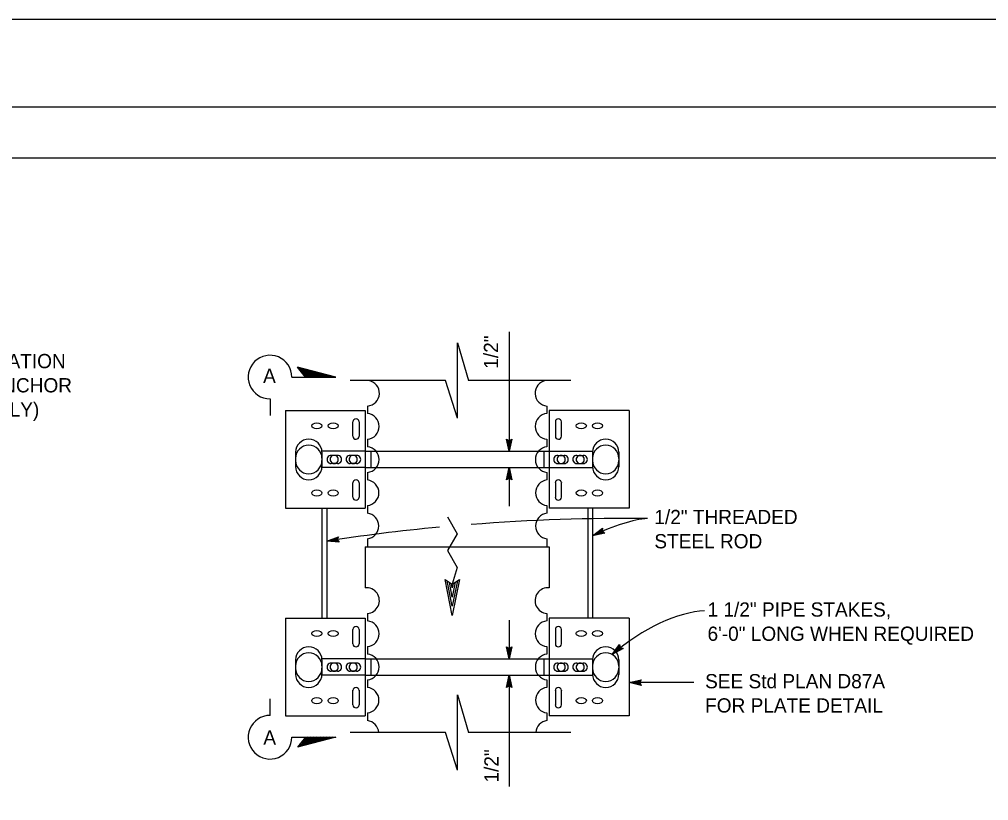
# Model space of a CAD drawing. Extents: x -894 to 866, y -472 to 714.
# Drawn here: x 103.4 to 579.8, y 329.6 to 713.6 of the extents above; entities that cross this region are included whole.
import ezdxf

# ---------------------------------------------------------------- set-up
doc = ezdxf.new("R2010")
doc.units = 0
for name, color, linetype in [('22 Misc Cnst Det', 7, 'Continuous'), ('37 Drain Anno', 7, 'Continuous'), ('56 Stage 3 Anno', 7, 'Continuous'), ('57 Undefined', 7, 'Continuous'), ('60 Nongeo Data', 7, 'Continuous'), ('border_PLOTTING-ELEMENTS', 7, 'Continuous'), ('border_rw_22x34_Cut_Lines', 7, 'Continuous'), ('border_SHEET', 7, 'Continuous')]:
    doc.layers.add(name, color=color, linetype=linetype)

msp = doc.modelspace()

# ---------------------------------------------------------------- linework, layer by layer
at = {"layer": '22 Misc Cnst Det'}
for p, q in [((259.04, 537.75), (240.09, 542.58)), ((244, 537.75), (240.09, 542.58)), ((257.48, 537.75), (240.49, 542.08)), ((255.92, 537.75), (240.9, 541.58)), ((254.36, 537.75), (241.31, 541.08)), ((252.81, 537.75), (241.71, 540.58)), ((251.25, 537.75), (242.12, 540.08)), ((249.69, 537.75), (242.52, 539.58)), ((248.13, 537.75), (242.93, 539.08)), ((246.57, 537.75), (243.33, 538.58)), ((237.33, 537.75), (259.04, 537.75)), ((245.01, 537.75), (243.74, 538.08)), ((226.62, 527.04), (226.62, 518.89)), ((226.62, 371.44), (226.62, 379.6)), ((237.33, 360.73), (259.04, 360.73)), ((259.04, 360.73), (240.09, 355.9)), ((244, 360.73), (240.09, 355.9)), ((257.48, 360.73), (240.49, 356.4)), ((255.92, 360.73), (240.9, 356.9)), ((254.36, 360.73), (241.31, 357.4)), ((252.81, 360.73), (241.71, 357.9)), ((251.25, 360.73), (242.12, 358.4)), ((249.69, 360.73), (242.52, 358.9)), ((248.13, 360.73), (242.93, 359.4)), ((246.57, 360.73), (243.33, 359.9)), ((245.01, 360.73), (243.74, 360.4))]:
    msp.add_line(p, q, dxfattribs=at)
for centre, start, end in [((226.62, 537.75), 0, 270.0005), ((226.62, 360.73), 89.9995, 360)]:
    msp.add_arc(centre, 10.72, start, end, dxfattribs=at)
at = {"layer": '37 Drain Anno'}
for p, q in [((312.69, 438.3), (316.23, 435.94)), ((312.69, 438.3), (312.69, 438.3)), ((316.23, 420.58), (312.69, 438.3)), ((316.23, 435.94), (319.77, 438.3)), ((319.77, 438.3), (316.23, 420.58)), ((316.23, 425.1), (313.74, 437.56)), ((316.23, 429.62), (314.78, 436.89)), ((316.23, 434.13), (315.83, 436.15)), ((318.73, 437.61), (316.23, 425.1)), ((317.69, 436.91), (316.23, 429.62)), ((316.65, 436.22), (316.23, 434.13)), ((316.23, 435.94), (316.23, 435.94)), ((316.23, 420.58), (316.23, 420.58))]:
    msp.add_line(p, q, dxfattribs=at)
msp.add_lwpolyline([(313.87, 469.01), (318.59, 460.74), (313.87, 452.47), (318.59, 444.21), (316.23, 435.94)], dxfattribs=at)
at = {"layer": '56 Stage 3 Anno'}
for p, q in [((344.19, 560.04), (344.19, 501.28)), ((344.19, 501.28), (342.86, 507.28)), ((342.86, 507.28), (342.86, 507.28)), ((342.86, 507.28), (344.19, 506.48)), ((344.19, 502.67), (343.22, 507.04)), ((344.2, 504.04), (343.57, 506.86)), ((344.2, 505.42), (343.93, 506.63)), ((344.19, 506.48), (345.53, 507.28)), ((345.53, 507.28), (344.19, 501.28)), ((345.18, 507.06), (344.2, 502.66)), ((344.82, 506.83), (344.2, 504.04)), ((344.47, 506.65), (344.2, 505.42)), ((345.53, 507.28), (345.53, 507.28)), ((344.19, 501.28), (344.19, 501.28)), ((342.85, 487.28), (344.19, 493.28)), ((343.21, 487.49), (344.19, 491.9)), ((344.19, 493.28), (344.19, 474.29)), ((344.19, 493.28), (344.19, 493.28)), ((344.19, 493.28), (345.52, 487.28)), ((344.2, 491.89), (345.17, 487.51)), ((344.19, 488.08), (342.85, 487.28)), ((342.85, 487.28), (342.85, 487.28)), ((343.57, 487.73), (344.19, 490.51)), ((343.92, 487.9), (344.19, 489.13)), ((344.19, 490.51), (344.82, 487.69)), ((344.19, 489.13), (344.46, 487.92)), ((345.52, 487.28), (344.19, 488.08)), ((345.52, 487.28), (345.52, 487.28)), ((385.13, 459.74), (390, 463.5)), ((386.39, 460.34), (389.94, 463.08)), ((387.63, 460.92), (389.92, 462.69)), ((388.88, 461.5), (389.86, 462.26)), ((390, 463.5), (389.84, 461.96)), ((390, 463.5), (390, 463.5)), ((254.48, 457.04), (260.2, 459.3)), ((255.86, 457.26), (260.02, 458.91)), ((257.21, 457.47), (259.9, 458.54)), ((260.06, 457.3), (257.21, 457.47)), ((258.58, 457.69), (259.73, 458.15)), ((259.83, 457.61), (258.58, 457.69)), ((260.2, 459.3), (259.62, 457.86)), ((259.62, 457.86), (260.62, 456.66)), ((260.2, 459.3), (260.2, 459.3)), ((391.13, 461.08), (385.13, 459.74)), ((385.13, 459.74), (385.13, 459.74)), ((390.79, 461.31), (386.38, 460.33)), ((390.42, 461.54), (387.63, 460.92)), ((390.11, 461.78), (388.88, 461.5)), ((389.84, 461.96), (391.13, 461.08)), ((391.13, 461.08), (391.13, 461.08)), ((260.62, 456.66), (254.48, 457.04)), ((254.48, 457.04), (254.48, 457.04)), ((260.35, 456.98), (255.85, 457.25)), ((260.62, 456.66), (260.62, 456.66)), ((344.19, 418.29), (344.19, 399.21)), ((344.19, 399.21), (342.86, 405.21)), ((342.86, 405.21), (342.86, 405.21)), ((342.86, 405.21), (344.19, 404.41)), ((344.19, 400.6), (343.22, 404.97)), ((344.19, 404.41), (345.53, 405.21)), ((345.53, 405.21), (344.19, 399.21)), ((345.18, 404.99), (344.2, 400.59)), ((345.53, 405.21), (345.53, 405.21)), ((394.72, 401.41), (398.44, 406.3)), ((395.78, 402.31), (398.49, 405.87)), ((396.83, 403.19), (398.58, 405.5)), ((397.88, 404.08), (398.63, 405.07)), ((398.44, 406.3), (398.44, 406.3)), ((398.44, 406.3), (398.68, 404.77)), ((344.2, 401.97), (343.57, 404.8)), ((344.2, 403.35), (343.93, 404.56)), ((344.82, 404.76), (344.2, 401.97)), ((344.47, 404.58), (344.2, 403.35)), ((400.16, 404.26), (394.72, 401.41)), ((394.72, 401.41), (394.72, 401.41)), ((399.77, 404.39), (395.77, 402.3)), ((399.35, 404.52), (396.83, 403.19)), ((399, 404.67), (397.88, 404.08)), ((398.68, 404.77), (400.16, 404.26)), ((400.16, 404.26), (400.16, 404.26)), ((344.19, 399.21), (344.19, 399.21)), ((342.85, 385.21), (344.19, 391.21)), ((344.19, 391.21), (344.19, 336.47)), ((344.19, 391.21), (344.19, 391.21)), ((344.19, 391.21), (345.52, 385.21)), ((344.19, 386.01), (342.85, 385.21)), ((343.21, 385.43), (344.19, 389.83)), ((343.57, 385.66), (344.19, 388.45)), ((343.92, 385.84), (344.19, 387.07)), ((344.19, 388.45), (344.82, 385.62)), ((344.19, 387.07), (344.46, 385.86)), ((345.52, 385.21), (344.19, 386.01)), ((344.2, 389.82), (345.17, 385.44)), ((403.11, 387.57), (409.11, 388.9)), ((434.92, 387.57), (403.11, 387.57)), ((409.11, 386.23), (403.11, 387.57)), ((403.11, 387.57), (403.11, 387.57)), ((408.89, 386.59), (404.49, 387.57)), ((404.5, 387.58), (408.87, 388.54)), ((405.87, 387.57), (408.7, 388.2)), ((408.66, 386.95), (405.87, 387.57)), ((407.25, 387.57), (408.46, 387.84)), ((408.48, 387.29), (407.25, 387.57)), ((409.11, 388.9), (408.31, 387.57)), ((408.31, 387.57), (409.11, 386.23)), ((409.11, 388.9), (409.11, 388.9)), ((409.11, 386.23), (409.11, 386.23)), ((342.85, 385.21), (342.85, 385.21)), ((345.52, 385.21), (345.52, 385.21))]:
    msp.add_line(p, q, dxfattribs=at)
for centre, major_axis, ratio, start_param, end_param in [((354.19, 430.23), (-195.65, -9.97), 0.18786, 4.401876, 4.84993), ((366.84, 423.64), (-57.78, -41.07), 0.307853, 3.623306, 4.182459), ((354.19, 430.23), (-195.65, -9.97), 0.18786, 4.931182, 5.237517), ((412.5, 382.87), (-42.42, -34.67), 0.467836, 3.689832, 4.749652)]:
    msp.add_ellipse(centre, major_axis=major_axis, ratio=ratio, start_param=start_param, end_param=end_param, dxfattribs=at)
at = {"layer": '60 Nongeo Data'}
for p, q in [((318.83, 517.51), (318.83, 554.59)), ((318.83, 554.59), (324.19, 536.08)), ((312.8, 536.08), (265.98, 536.08)), ((318.83, 517.51), (312.8, 536.08)), ((374.46, 536.08), (324.19, 536.08)), ((234.15, 521.28), (234.15, 473.28)), ((234.15, 521.28), (273.42, 521.28)), ((273.42, 521.28), (273.42, 473.28)), ((274.5, 523.51), (274.5, 519.82)), ((362.75, 523.51), (362.75, 519.82)), ((363.83, 521.28), (363.83, 473.28)), ((403.11, 521.28), (363.83, 521.28)), ((403.11, 521.28), (403.11, 473.28)), ((267.39, 508.64), (267.39, 515.82)), ((267.39, 515.82), (267.39, 515.77)), ((270.38, 515.82), (270.38, 508.59)), ((366.87, 515.82), (366.87, 508.59)), ((369.87, 508.64), (369.87, 515.82)), ((369.87, 515.82), (369.87, 515.77)), ((274.5, 507.19), (274.5, 503.5)), ((362.75, 507.19), (362.75, 503.5)), ((239.15, 500.83), (239.15, 493.57)), ((273.42, 501.28), (252.14, 501.28)), ((252.15, 500.81), (252.15, 493.54)), ((273.23, 501.29), (294.59, 501.29)), ((273.42, 501.28), (363.83, 501.28)), ((276.09, 501.28), (276.09, 493.28)), ((361.16, 501.28), (361.16, 493.28)), ((363.83, 501.28), (385.11, 501.28)), ((385.11, 500.81), (385.11, 493.54)), ((398.11, 500.83), (398.11, 493.57)), ((259.83, 499.28), (256.65, 499.28)), ((269.18, 499.28), (266.01, 499.28)), ((368.07, 499.28), (371.25, 499.28)), ((377.43, 499.28), (380.6, 499.28)), ((273.42, 493.28), (252.14, 493.28)), ((259.78, 495.28), (256.71, 495.28)), ((269.14, 495.28), (266.07, 495.28)), ((273.42, 493.28), (363.83, 493.28)), ((274.5, 490.88), (274.5, 487.18)), ((362.75, 490.88), (362.75, 487.18)), ((363.83, 493.28), (385.11, 493.28)), ((368.11, 495.28), (371.18, 495.28)), ((377.47, 495.28), (380.54, 495.28)), ((267.4, 478.67), (267.4, 485.86)), ((267.4, 485.86), (267.4, 485.81)), ((270.4, 485.86), (270.4, 478.62)), ((366.86, 485.86), (366.86, 478.62)), ((369.85, 478.67), (369.85, 485.86)), ((369.85, 485.86), (369.85, 485.81)), ((234.15, 473.28), (273.42, 473.28)), ((252.12, 473.28), (252.12, 419.21)), ((254.48, 473.28), (254.48, 419.21)), ((274.5, 474.58), (274.5, 470.85)), ((362.75, 474.58), (362.75, 470.85)), ((403.11, 473.28), (363.83, 473.28)), ((382.77, 473.28), (382.77, 419.21)), ((385.13, 473.28), (385.13, 419.21)), ((274.5, 458.27), (274.5, 454.25)), ((362.75, 458.27), (362.75, 454.25)), ((273.42, 454.25), (363.83, 454.25)), ((273.42, 454.25), (273.42, 434.2)), ((363.83, 454.25), (363.83, 434.2)), ((274.5, 421.57), (274.5, 417.85)), ((274.5, 421.57), (274.5, 417.89)), ((362.75, 421.57), (362.75, 417.89)), ((234.15, 419.21), (234.15, 371.21)), ((234.15, 419.21), (273.42, 419.21)), ((273.42, 419.21), (273.42, 371.21)), ((363.83, 419.21), (363.83, 371.21)), ((403.11, 419.21), (363.83, 419.21)), ((403.11, 419.21), (403.11, 371.21)), ((267.39, 406.57), (267.39, 413.75)), ((267.39, 413.75), (267.39, 413.71)), ((270.38, 413.75), (270.38, 406.52)), ((366.87, 413.75), (366.87, 406.52)), ((369.87, 406.57), (369.87, 413.75)), ((369.87, 413.75), (369.87, 413.71)), ((274.5, 405.26), (274.5, 401.54)), ((274.5, 405.26), (274.5, 401.57)), ((362.75, 405.26), (362.75, 401.57)), ((239.15, 398.76), (239.15, 391.5)), ((273.42, 399.21), (252.14, 399.21)), ((252.15, 398.74), (252.15, 391.48)), ((259.83, 397.21), (256.65, 397.21)), ((269.18, 397.21), (266.01, 397.21)), ((273.42, 399.21), (363.83, 399.21)), ((276.09, 399.21), (276.09, 391.21)), ((361.16, 399.21), (361.16, 391.21)), ((363.83, 399.21), (385.11, 399.21)), ((368.07, 397.21), (371.25, 397.21)), ((377.43, 397.21), (380.6, 397.21)), ((385.11, 398.74), (385.11, 391.48)), ((398.11, 398.76), (398.11, 391.5)), ((273.42, 391.21), (252.14, 391.21)), ((259.78, 393.21), (256.71, 393.21)), ((269.14, 393.21), (266.07, 393.21)), ((273.42, 391.21), (363.83, 391.21)), ((363.83, 391.21), (385.11, 391.21)), ((368.11, 393.21), (371.18, 393.21)), ((377.47, 393.21), (380.54, 393.21)), ((274.5, 388.95), (274.5, 385.23)), ((274.5, 388.95), (274.5, 385.24)), ((362.75, 388.95), (362.75, 385.24)), ((267.4, 376.61), (267.4, 383.79)), ((267.4, 383.79), (267.4, 383.74)), ((270.4, 383.79), (270.4, 376.55)), ((318.83, 344.51), (318.83, 381.59)), ((318.83, 381.59), (324.19, 363.08)), ((366.86, 383.79), (366.86, 376.55)), ((369.85, 376.61), (369.85, 383.79)), ((369.85, 383.79), (369.85, 383.74)), ((274.5, 372.64), (274.5, 368.92)), ((274.5, 372.64), (274.5, 368.92)), ((362.75, 372.64), (362.75, 368.92)), ((234.15, 371.21), (273.42, 371.21)), ((403.11, 371.21), (363.83, 371.21)), ((312.8, 363.08), (265.98, 363.08)), ((318.83, 344.51), (312.8, 363.08)), ((374.46, 363.08), (324.19, 363.08))]:
    msp.add_line(p, q, dxfattribs=at)
for centre, radius, start, end in [((274.03, 529.83), 6.34, 274.2982, 80.8069), ((363.23, 529.83), 6.34, 99.1931, 265.7018), ((273.95, 513.51), 6.34, 274.9738, 85.0262), ((363.3, 513.51), 6.34, 94.9738, 265.0262), ((268.89, 515.71), 1.5, 2.0374, 177.4285), ((368.37, 515.71), 1.5, 2.5715, 177.9626), ((245.65, 500.74), 6.5, 0.4671, 179.744), ((268.89, 508.7), 1.5, 182.5715, 357.9626), ((368.37, 508.7), 1.5, 182.0374, 357.4285), ((391.61, 500.74), 6.5, 0.256, 179.5329), ((245.65, 497.77), 6.5, 0.4671, 179.744), ((273.88, 497.19), 6.34, 275.6529, 84.3471), ((363.38, 497.19), 6.34, 95.6529, 264.3471), ((391.61, 497.77), 6.5, 0.256, 179.5329), ((245.65, 496.75), 6.5, 180.256, 359.5329), ((256.65, 497.28), 2, 90.0807, 271.4361), ((258.15, 497.28), 2, 90.0807, 271.4361), ((258.16, 497.28), 2, 268.5639, 89.9193), ((259.82, 497.28), 2, 268.5639, 89.9193), ((266.01, 497.28), 2, 90.0807, 271.4361), ((267.51, 497.28), 2, 90.0807, 271.4361), ((267.51, 497.28), 2, 268.5639, 89.9193), ((269.18, 497.28), 2, 268.5639, 89.9193), ((368.07, 497.28), 2, 90.0807, 271.4361), ((369.74, 497.28), 2, 90.0807, 271.4361), ((369.75, 497.28), 2, 268.5639, 89.9193), ((371.24, 497.28), 2, 268.5639, 89.9193), ((377.43, 497.28), 2, 90.0807, 271.4361), ((379.1, 497.28), 2, 90.0807, 271.4361), ((379.1, 497.28), 2, 268.5639, 89.9193), ((380.6, 497.28), 2, 268.5639, 89.9193), ((391.61, 496.75), 6.5, 180.4671, 359.744), ((245.65, 493.8), 6.5, 180.256, 359.5329), ((391.61, 493.8), 6.5, 180.4671, 359.744), ((268.9, 485.74), 1.5, 2.0374, 177.4285), ((273.8, 480.88), 6.34, 276.3328, 83.6672), ((363.45, 480.88), 6.34, 96.3328, 263.6672), ((368.35, 485.74), 1.5, 2.5715, 177.9626), ((268.9, 478.74), 1.5, 182.5715, 357.9626), ((368.35, 478.74), 1.5, 182.0374, 357.4285), ((273.73, 464.56), 6.34, 277.0136, 82.9864), ((363.53, 464.56), 6.34, 97.0136, 262.9864), ((274.03, 427.89), 6.34, 274.2982, 95.4583), ((363.23, 427.89), 6.34, 84.5417, 265.7018), ((268.89, 413.64), 1.5, 2.0374, 177.4285), ((273.95, 411.58), 6.34, 274.9738, 85.0262), ((363.3, 411.58), 6.34, 94.9738, 265.0262), ((368.37, 413.64), 1.5, 2.5715, 177.9626), ((245.65, 398.67), 6.5, 0.4671, 179.744), ((268.89, 406.64), 1.5, 182.5715, 357.9626), ((368.37, 406.64), 1.5, 182.0374, 357.4285), ((391.61, 398.67), 6.5, 0.256, 179.5329), ((245.65, 395.7), 6.5, 0.4671, 179.744), ((273.88, 395.26), 6.34, 275.6529, 84.3471), ((363.38, 395.26), 6.34, 95.6529, 264.3471), ((391.61, 395.7), 6.5, 0.256, 179.5329), ((256.65, 395.21), 2, 90.0807, 271.4361), ((258.15, 395.21), 2, 90.0807, 271.4361), ((258.16, 395.21), 2, 268.5639, 89.9193), ((259.82, 395.21), 2, 268.5639, 89.9193), ((266.01, 395.21), 2, 90.0807, 271.4361), ((267.51, 395.21), 2, 90.0807, 271.4361), ((267.51, 395.21), 2, 268.5639, 89.9193), ((269.18, 395.21), 2, 268.5639, 89.9193), ((368.07, 395.21), 2, 90.0807, 271.4361), ((369.74, 395.21), 2, 90.0807, 271.4361), ((369.75, 395.21), 2, 268.5639, 89.9193), ((371.24, 395.21), 2, 268.5639, 89.9193), ((377.43, 395.21), 2, 90.0807, 271.4361), ((379.1, 395.21), 2, 90.0807, 271.4361), ((379.1, 395.21), 2, 268.5639, 89.9193), ((380.6, 395.21), 2, 268.5639, 89.9193), ((245.65, 394.68), 6.5, 180.256, 359.5329), ((245.65, 391.73), 6.5, 180.256, 359.5329), ((391.61, 394.68), 6.5, 180.4671, 359.744), ((391.61, 391.73), 6.5, 180.4671, 359.744), ((268.9, 383.67), 1.5, 2.0374, 177.4285), ((273.8, 378.94), 6.34, 276.3328, 83.6672), ((363.45, 378.94), 6.34, 96.3328, 263.6672), ((368.35, 383.67), 1.5, 2.5715, 177.9626), ((268.9, 376.67), 1.5, 182.5715, 357.9626), ((368.35, 376.67), 1.5, 182.0374, 357.4285), ((273.73, 362.63), 6.34, 4.1228, 82.9864), ((363.53, 362.63), 6.34, 97.0136, 175.8772)]:
    msp.add_arc(centre, radius, start, end, dxfattribs=at)
for centre in [(249.65, 513.78), (257.65, 513.78), (379.61, 513.78), (387.61, 513.78), (249.65, 480.78), (257.65, 480.78), (379.61, 480.78), (387.61, 480.78), (249.65, 411.71), (257.65, 411.71), (379.61, 411.71), (387.61, 411.71), (249.65, 378.71), (257.65, 378.71), (379.61, 378.71), (387.61, 378.71)]:
    msp.add_ellipse(centre, major_axis=(2.49, 0), ratio=0.601835, dxfattribs=at)
at = {"layer": 'border_PLOTTING-ELEMENTS'}
for points in [[(-894.04, -472.44), (865.96, -472.44), (865.96, 713.56), (-894.04, 713.56)], [(-864.04, 670.56), (835.96, 670.56), (835.96, -429.44), (-864.04, -429.44)]]:
    msp.add_lwpolyline(points, close=True, dxfattribs=at)
at = {"layer": 'border_rw_22x34_Cut_Lines'}
msp.add_lwpolyline([(-864.04, 670.56), (835.96, 670.56), (835.96, -429.44), (-864.04, -429.44)], close=True, dxfattribs=at)
at = {"layer": 'border_SHEET'}
msp.add_line((-814.04, 645.56), (810.96, 645.56), dxfattribs=at)

# ---------------------------------------------------------------- texts
at = {"layer": '57 Undefined'}
for p in [(338.73, 541.86), (338.97, 338.45)]:
    msp.add_text('1/2"', height=7, rotation=90, dxfattribs=at).set_placement(p)
for s, p in [('INSTALLATION', (59.62, 542.12)), ('A', (223.23, 534.86)), ('(OMIT ANCHOR', (59.62, 530.22)), ('ASSEMBLY)', (59.62, 518.32)), ('1/2" THREADED', (415.52, 465.47)), ('STEEL ROD', (415.52, 453.57)), ('1 1/2" PIPE STAKES, ', (441.67, 420)), ('6\'-0" LONG WHEN REQUIRED', (441.67, 408.1)), ('SEE Std PLAN D87A', (440.48, 384.77)), ('FOR PLATE DETAIL', (440.48, 372.87)), ('A', (223.34, 357.08))]:
    msp.add_text(s, height=7, dxfattribs=at).set_placement(p)

doc.saveas('drawing.dxf')
